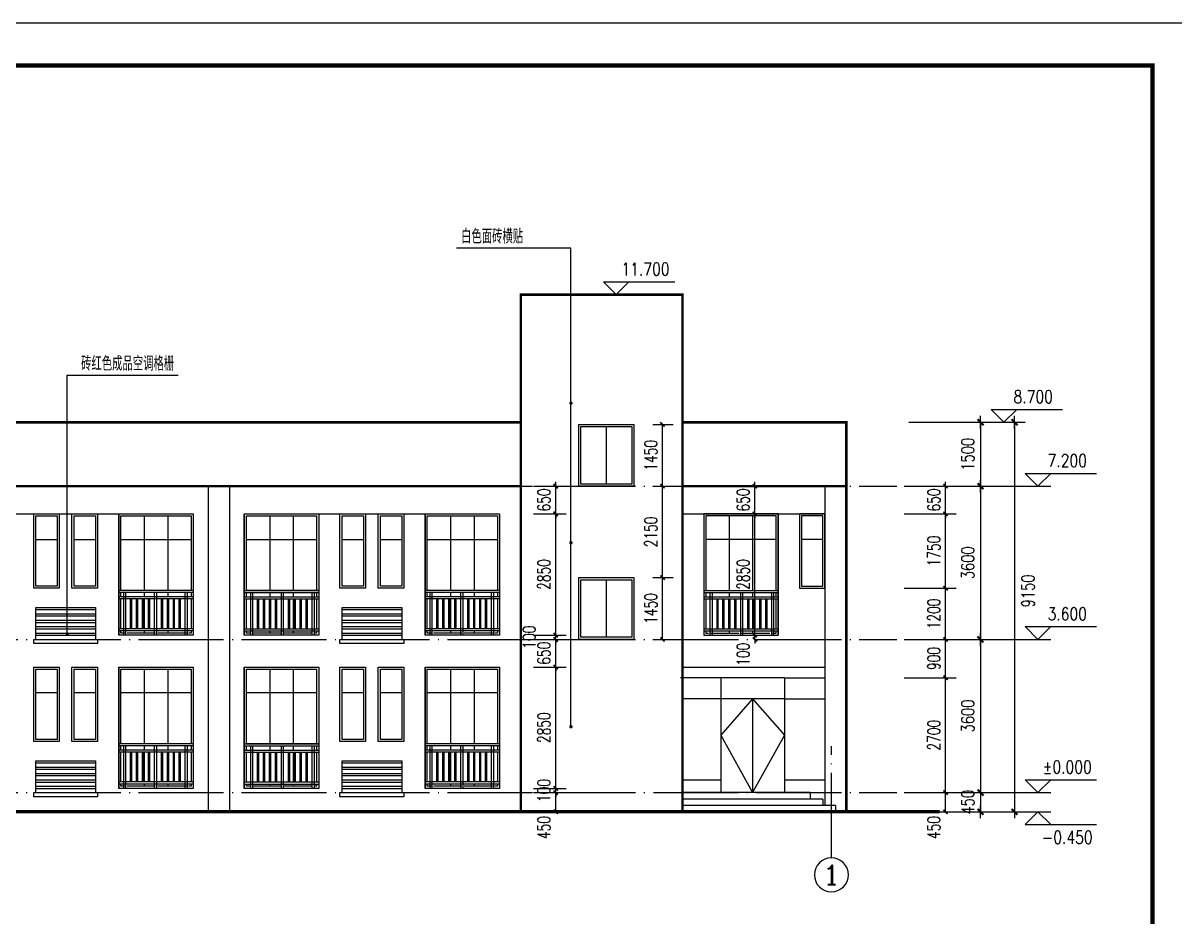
# Model space of a CAD drawing. Extents: x -105837 to 547563, y 466041 to 508041.
# Drawn here: x 223012 to 250088, y 487041 to 508041 of the extents above; entities that cross this region are included whole.
import ezdxf
from ezdxf.enums import TextEntityAlignment as Align

# ---------------------------------------------------------------- set-up
doc = ezdxf.new("R2010")
doc.units = 0
doc.header["$LTSCALE"] = 1000
doc.header["$MEASUREMENT"] = 0
doc.linetypes.add('DOTE', pattern=[2.42, 2, -0.2, 0.02, -0.2])
doc.layers.get('0').update_dxf_attribs({"linetype": 'CONTINUOUS'})
doc.layers.get('DEFPOINTS').update_dxf_attribs({"linetype": 'CONTINUOUS'})
for name, color, linetype in [('AXIS', 3, 'CONTINUOUS'), ('AXIS_TEXT', 7, 'CONTINUOUS'), ('DIM_LEAD', 3, 'CONTINUOUS'), ('DOTE', 1, 'DOTE'), ('PUB_DIM', 3, 'CONTINUOUS'), ('PUB_TEXT', 7, 'CONTINUOUS'), ('PUB_TITLE', 4, 'CONTINUOUS'), ('SOLID_HATCH', 251, 'CONTINUOUS'), ('T', 21, 'CONTINUOUS')]:
    doc.layers.add(name, color=color, linetype=linetype)
doc.styles.add('_TCH_DIM', font='SIMPLEX', dxfattribs={"bigfont": 'GBCBIG'})
doc.styles.add('_TCH_DIM_T3', font='SIMPLEX', dxfattribs={"width": 0.705882, "bigfont": 'GBCBIG'})
doc.styles.add('COMPLEX', font='COMPLEX.shx')
doc.styles.add('DIM_FONT', font='SIMPLEX.shx', dxfattribs={"width": 0.75})
doc.dimstyles.new('_TCH_ARCH&&100', dxfattribs={"dimtxt": 297.5, "dimasz": 100, "dimexe": 250, "dimexo": 300, "dimgap": 126.25, "dimtad": 1, "dimdec": 0, "dimzin": 0, "dimdsep": 46, "dimtxsty": '_TCH_DIM_T3', "dimblk": 'ARCHTICK', "dimcen": 0.09, "dimclrt": 7, "dimazin": 2, "dimtfac": 1, "dimtdec": 0, "dimtix": 1, "dimtmove": 2, "dimatfit": 3, "dimfxl": 1, "dimtolj": 1, "dimtzin": 0, "dimarcsym": 0})
doc.dimstyles.new('DIMN', dxfattribs={"dimtxt": 300, "dimasz": 1, "dimexe": 250, "dimexo": 300, "dimgap": 150, "dimtad": 1, "dimdec": 0, "dimzin": 0, "dimdsep": 46, "dimtxsty": 'DIM_FONT', "dimblk": '_DIMX', "dimcen": 0.09, "dimclrt": 7, "dimadec": 0, "dimazin": 0, "dimtfac": 1, "dimtdec": 0, "dimtix": 1, "dimtmove": 2, "dimatfit": 3, "dimldrblk": '_DIMX', "dimfxl": 1, "dimtolj": 1, "dimtzin": 0, "dimarcsym": 0})

# ---------------------------------------------------------------- blocks, each defined once
blk = doc.blocks.new('13')
blk.add_lwpolyline([(282941, 114858), (284691, 114858), (284691, 112008), (282941, 112008)], close=True)
at = {"layer": 'T'}
for p, q in [((283541, 114808), (283541, 113058)), ((284091, 114808), (284091, 113058)), ((282991, 114258), (284641, 114258)), ((284691, 113058), (282991, 113058)), ((283541, 113008), (283541, 112908)), ((284091, 113008), (284091, 112908)), ((283541, 112858), (283541, 112158)), ((284091, 112858), (284091, 112158)), ((283541, 112108), (283541, 112058)), ((284091, 112108), (284091, 112058))]:
    blk.add_line(p, q, dxfattribs=at)
for points in [[(282991, 113058), (282991, 114808), (284641, 114808), (284641, 113058)], [(282991, 112908), (282991, 113008)], [(284641, 113008), (284641, 112908)], [(282991, 112158), (282991, 112858)], [(284641, 112858), (284641, 112158)], [(283086, 112058), (282991, 112058), (282991, 112108)], [(284641, 112108), (284641, 112058), (284581, 112058)], [(283806, 112058), (283136, 112058)], [(284531, 112058), (283856, 112058)]]:
    blk.add_lwpolyline(points, dxfattribs=at)
blk = doc.blocks.new('LG3')
at = {"color": 163, "linetype": 'Continuous'}
for p, q in [((1016666, 455107), (1018416, 455107)), ((1016666, 455057), (1018416, 455057)), ((1016666, 454957), (1018416, 454957)), ((1016666, 454907), (1018416, 454907)), ((1016811, 455057), (1016811, 454057)), ((1016861, 455057), (1016861, 454057)), ((1016971, 454907), (1016971, 454207)), ((1017001, 454907), (1017001, 454207)), ((1017111, 454907), (1017111, 454207)), ((1017141, 454907), (1017141, 454207)), ((1017251, 454907), (1017251, 454207)), ((1017281, 454907), (1017281, 454207)), ((1017391, 454907), (1017391, 454207)), ((1017421, 454907), (1017421, 454207)), ((1017531, 455057), (1017531, 454057)), ((1017581, 455057), (1017581, 454057)), ((1017696, 454907), (1017696, 454207)), ((1017726, 454907), (1017726, 454207)), ((1017836, 454907), (1017836, 454207)), ((1017866, 454907), (1017866, 454207)), ((1017976, 454907), (1017976, 454207)), ((1018006, 454907), (1018006, 454207)), ((1018116, 454907), (1018116, 454207)), ((1018146, 454907), (1018146, 454207)), ((1018256, 455057), (1018256, 454057)), ((1018306, 455057), (1018306, 454057)), ((1016666, 454207), (1018416, 454207)), ((1016666, 454157), (1018416, 454157))]:
    blk.add_line(p, q, dxfattribs=at)
blk = doc.blocks.new('_DIMX')
blk.add_line((-150, 0), (150, 0))
at = {"const_width": 50}
blk.add_lwpolyline([(-70, -70), (70, 70)], dxfattribs=at)
blk = doc.blocks.new('*D507')
at = {"layer": 'DEFPOINTS', "color": 0, "transparency": 16777216}
for p in [(243536, 498661), (243536, 489511), (246318, 489511)]:
    blk.add_point(p, dxfattribs=at)
at = {"layer": 'PUB_DIM', "color": 0, "lineweight": -2, "transparency": 16777216}
for p, q in [((243836, 498661), (246568, 498661)), ((246318, 498660), (246318, 489512)), ((243836, 489511), (246568, 489511))]:
    blk.add_line(p, q, dxfattribs=at)
for p, rotation in [((246318, 498661), 90), ((246318, 489511), 270)]:
    blk.add_blockref('_DIMX', p, dxfattribs=dict(at, rotation=rotation))
at = {"layer": 'PUB_DIM', "color": 7, "transparency": 16777216, "insert": (246633, 494700), "char_height": 300, "attachment_point": 5, "rotation": 90, "style": 'DIM_FONT'}
blk.add_mtext('\\A1;9150', dxfattribs=at)
blk = doc.blocks.new('*D508')
at = {"layer": 'DEFPOINTS', "color": 0, "transparency": 16777216}
for p in [(243536, 489961), (243536, 489511), (245518, 489511)]:
    blk.add_point(p, dxfattribs=at)
at = {"layer": 'PUB_DIM', "color": 0, "lineweight": -2, "transparency": 16777216}
for p, q in [((243836, 489961), (245768, 489961)), ((245518, 489962), (245518, 489963)), ((245518, 489961), (245518, 489511)), ((243836, 489511), (245768, 489511)), ((245518, 489510), (245518, 489509))]:
    blk.add_line(p, q, dxfattribs=at)
for p, rotation in [((245518, 489961), 270), ((245518, 489511), 90)]:
    blk.add_blockref('_DIMX', p, dxfattribs=dict(at, rotation=rotation))
at = {"layer": 'PUB_DIM', "color": 7, "transparency": 16777216, "insert": (245218, 489736), "char_height": 300, "attachment_point": 5, "rotation": 90, "style": 'DIM_FONT'}
blk.add_mtext('\\A1;450', dxfattribs=at)
blk = doc.blocks.new('*D509')
at = {"layer": 'DEFPOINTS', "color": 0, "transparency": 16777216}
for p in [(243536, 493561), (243536, 489961), (245518, 489961)]:
    blk.add_point(p, dxfattribs=at)
at = {"layer": 'PUB_DIM', "color": 0, "lineweight": -2, "transparency": 16777216}
for p, q in [((243836, 493561), (245768, 493561)), ((245518, 493560), (245518, 489962)), ((243836, 489961), (245768, 489961))]:
    blk.add_line(p, q, dxfattribs=at)
for p, rotation in [((245518, 493561), 90), ((245518, 489961), 270)]:
    blk.add_blockref('_DIMX', p, dxfattribs=dict(at, rotation=rotation))
at = {"layer": 'PUB_DIM', "color": 7, "transparency": 16777216, "insert": (245218, 491761), "char_height": 300, "attachment_point": 5, "rotation": 90, "style": 'DIM_FONT'}
blk.add_mtext('\\A1;3600', dxfattribs=at)
blk = doc.blocks.new('_axiso')
blk.add_circle((0, 0), 0.5)
at = {"layer": 'AXIS_TEXT', "style": 'COMPLEX', "width": 1.041667}
blk.add_attdef('A', text='', height=0.56, dxfattribs=at).set_placement((-0.25, -0.28), (0.25, -0.28), align=Align.FIT)
blk = doc.blocks.new('*D526')
at = {"layer": 'DEFPOINTS', "color": 0, "transparency": 16777216}
for p in [(243536, 498661), (243536, 497161), (245518, 497161)]:
    blk.add_point(p, dxfattribs=at)
at = {"layer": 'PUB_DIM', "color": 0, "lineweight": -2, "transparency": 16777216}
for p, q in [((243836, 498661), (245768, 498661)), ((245518, 498660), (245518, 497162)), ((243836, 497161), (245768, 497161))]:
    blk.add_line(p, q, dxfattribs=at)
for p, rotation in [((245518, 498661), 90), ((245518, 497161), 270)]:
    blk.add_blockref('_DIMX', p, dxfattribs=dict(at, rotation=rotation))
at = {"layer": 'PUB_DIM', "color": 7, "transparency": 16777216, "insert": (245218, 497911), "char_height": 300, "attachment_point": 5, "rotation": 90, "style": 'DIM_FONT'}
blk.add_mtext('\\A1;1500', dxfattribs=at)
blk = doc.blocks.new('*D527')
at = {"layer": 'DEFPOINTS', "color": 0, "transparency": 16777216}
for p in [(243536, 497161), (243536, 493561), (245518, 493561)]:
    blk.add_point(p, dxfattribs=at)
at = {"layer": 'PUB_DIM', "color": 0, "lineweight": -2, "transparency": 16777216}
for p, q in [((243836, 497161), (245768, 497161)), ((245518, 497160), (245518, 493562)), ((243836, 493561), (245768, 493561))]:
    blk.add_line(p, q, dxfattribs=at)
for p, rotation in [((245518, 497161), 90), ((245518, 493561), 270)]:
    blk.add_blockref('_DIMX', p, dxfattribs=dict(at, rotation=rotation))
at = {"layer": 'PUB_DIM', "color": 7, "transparency": 16777216, "insert": (245218, 495361), "char_height": 300, "attachment_point": 5, "rotation": 90, "style": 'DIM_FONT'}
blk.add_mtext('\\A1;3600', dxfattribs=at)
blk = doc.blocks.new('_ArchTick')
at = {"color": 0, "linetype": 'ByBlock', "const_width": 0.4}
blk.add_lwpolyline([(-0.5, -0.5), (0.5, 0.5)], dxfattribs=at)
blk = doc.blocks.new('*D904')
at = {"layer": 'DEFPOINTS', "color": 0, "transparency": 16777216}
for p in [(234712, 489961), (235532, 489961), (234712, 489511)]:
    blk.add_point(p, dxfattribs=at)
at = {"layer": 'PUB_DIM', "color": 0, "lineweight": -2, "transparency": 16777216}
for p, q in [((235012, 489961), (235782, 489961)), ((235532, 489511), (235532, 489961)), ((235012, 489511), (235782, 489511))]:
    blk.add_line(p, q, dxfattribs=at)
at = {"layer": 'PUB_DIM', "color": 0, "lineweight": -2, "transparency": 16777216, "xscale": 100, "yscale": 100, "zscale": 100}
for p, rotation in [((235532, 489961), 90), ((235532, 489511), 270)]:
    blk.add_blockref('_ArchTick', p, dxfattribs=dict(at, rotation=rotation))
at = {"layer": 'PUB_DIM', "color": 7, "transparency": 16777216, "insert": (235257, 489141), "char_height": 297.5, "attachment_point": 5, "rotation": 90, "style": '_TCH_DIM_T3'}
blk.add_mtext('\\A1;450', dxfattribs=at)
blk = doc.blocks.new('*D905')
at = {"layer": 'DEFPOINTS', "color": 0, "transparency": 16777216}
for p in [(234712, 490061), (234712, 489961), (235532, 490061)]:
    blk.add_point(p, dxfattribs=at)
at = {"layer": 'PUB_DIM', "color": 0, "lineweight": -2, "transparency": 16777216}
for p, q in [((235532, 490061), (235532, 490161)), ((235012, 490061), (235782, 490061)), ((235012, 489961), (235782, 489961)), ((235532, 489961), (235532, 490061)), ((235532, 489961), (235532, 489861))]:
    blk.add_line(p, q, dxfattribs=at)
at = {"layer": 'PUB_DIM', "color": 0, "lineweight": -2, "transparency": 16777216, "xscale": 100, "yscale": 100, "zscale": 100}
for p, rotation in [((235532, 490061), 270), ((235532, 489961), 90)]:
    blk.add_blockref('_ArchTick', p, dxfattribs=dict(at, rotation=rotation))
at = {"layer": 'PUB_DIM', "color": 7, "transparency": 16777216, "insert": (235257, 490011), "char_height": 297.5, "attachment_point": 5, "rotation": 90, "style": '_TCH_DIM_T3'}
blk.add_mtext('\\A1;100', dxfattribs=at)
blk = doc.blocks.new('*D906')
at = {"layer": 'DEFPOINTS', "color": 0, "transparency": 16777216}
for p in [(234712, 492911), (235532, 492911), (234712, 490061)]:
    blk.add_point(p, dxfattribs=at)
at = {"layer": 'PUB_DIM', "color": 0, "lineweight": -2, "transparency": 16777216}
for p, q in [((235012, 492911), (235782, 492911)), ((235532, 490061), (235532, 492911)), ((235012, 490061), (235782, 490061))]:
    blk.add_line(p, q, dxfattribs=at)
at = {"layer": 'PUB_DIM', "color": 0, "lineweight": -2, "transparency": 16777216, "xscale": 100, "yscale": 100, "zscale": 100}
for p, rotation in [((235532, 492911), 90), ((235532, 490061), 270)]:
    blk.add_blockref('_ArchTick', p, dxfattribs=dict(at, rotation=rotation))
at = {"layer": 'PUB_DIM', "color": 7, "transparency": 16777216, "insert": (235257, 491486), "char_height": 297.5, "attachment_point": 5, "rotation": 90, "style": '_TCH_DIM_T3'}
blk.add_mtext('\\A1;2850', dxfattribs=at)
blk = doc.blocks.new('*D907')
at = {"layer": 'DEFPOINTS', "color": 0, "transparency": 16777216}
for p in [(234712, 493561), (235532, 493561), (234712, 492911)]:
    blk.add_point(p, dxfattribs=at)
at = {"layer": 'PUB_DIM', "color": 0, "lineweight": -2, "transparency": 16777216}
for p, q in [((235532, 493561), (235532, 493661)), ((235012, 493561), (235782, 493561)), ((235532, 492911), (235532, 493561)), ((235012, 492911), (235782, 492911)), ((235532, 492911), (235532, 492811))]:
    blk.add_line(p, q, dxfattribs=at)
at = {"layer": 'PUB_DIM', "color": 0, "lineweight": -2, "transparency": 16777216, "xscale": 100, "yscale": 100, "zscale": 100}
for p, rotation in [((235532, 493561), 270), ((235532, 492911), 90)]:
    blk.add_blockref('_ArchTick', p, dxfattribs=dict(at, rotation=rotation))
at = {"layer": 'PUB_DIM', "color": 7, "transparency": 16777216, "insert": (235257, 493236), "char_height": 297.5, "attachment_point": 5, "rotation": 90, "style": '_TCH_DIM_T3'}
blk.add_mtext('\\A1;650', dxfattribs=at)
blk = doc.blocks.new('*D908')
at = {"layer": 'DEFPOINTS', "color": 0, "transparency": 16777216}
for p in [(234712, 493661), (235532, 493661), (234712, 493561)]:
    blk.add_point(p, dxfattribs=at)
at = {"layer": 'PUB_DIM', "color": 0, "lineweight": -2, "transparency": 16777216}
for p, q in [((235012, 493661), (235782, 493661)), ((235532, 493661), (235532, 493761)), ((235532, 493561), (235532, 493661)), ((235012, 493561), (235782, 493561)), ((235532, 493561), (235532, 493461))]:
    blk.add_line(p, q, dxfattribs=at)
at = {"layer": 'PUB_DIM', "color": 0, "lineweight": -2, "transparency": 16777216, "xscale": 100, "yscale": 100, "zscale": 100}
for p, rotation in [((235532, 493661), 270), ((235532, 493561), 90)]:
    blk.add_blockref('_ArchTick', p, dxfattribs=dict(at, rotation=rotation))
at = {"layer": 'PUB_DIM', "color": 7, "transparency": 16777216, "insert": (234907, 493611), "char_height": 297.5, "attachment_point": 5, "rotation": 90, "style": '_TCH_DIM_T3'}
blk.add_mtext('\\A1;100', dxfattribs=at)
blk = doc.blocks.new('*D909')
at = {"layer": 'DEFPOINTS', "color": 0, "transparency": 16777216}
for p in [(234712, 496511), (235532, 496511), (234712, 493661)]:
    blk.add_point(p, dxfattribs=at)
at = {"layer": 'PUB_DIM', "color": 0, "lineweight": -2, "transparency": 16777216}
for p, q in [((235012, 496511), (235782, 496511)), ((235532, 493661), (235532, 496511)), ((235012, 493661), (235782, 493661))]:
    blk.add_line(p, q, dxfattribs=at)
at = {"layer": 'PUB_DIM', "color": 0, "lineweight": -2, "transparency": 16777216, "xscale": 100, "yscale": 100, "zscale": 100}
for p, rotation in [((235532, 496511), 90), ((235532, 493661), 270)]:
    blk.add_blockref('_ArchTick', p, dxfattribs=dict(at, rotation=rotation))
at = {"layer": 'PUB_DIM', "color": 7, "transparency": 16777216, "insert": (235257, 495086), "char_height": 297.5, "attachment_point": 5, "rotation": 90, "style": '_TCH_DIM_T3'}
blk.add_mtext('\\A1;2850', dxfattribs=at)
blk = doc.blocks.new('*D910')
at = {"layer": 'DEFPOINTS', "color": 0, "transparency": 16777216}
for p in [(234712, 497161), (235532, 497161), (234712, 496511)]:
    blk.add_point(p, dxfattribs=at)
at = {"layer": 'PUB_DIM', "color": 0, "lineweight": -2, "transparency": 16777216}
for p, q in [((235012, 497161), (235782, 497161)), ((235532, 497161), (235532, 497261)), ((235532, 496511), (235532, 497161)), ((235012, 496511), (235782, 496511)), ((235532, 496511), (235532, 496411))]:
    blk.add_line(p, q, dxfattribs=at)
at = {"layer": 'PUB_DIM', "color": 0, "lineweight": -2, "transparency": 16777216, "xscale": 100, "yscale": 100, "zscale": 100}
for p, rotation in [((235532, 497161), 270), ((235532, 496511), 90)]:
    blk.add_blockref('_ArchTick', p, dxfattribs=dict(at, rotation=rotation))
at = {"layer": 'PUB_DIM', "color": 7, "transparency": 16777216, "insert": (235257, 496836), "char_height": 297.5, "attachment_point": 5, "rotation": 90, "style": '_TCH_DIM_T3'}
blk.add_mtext('\\A1;650', dxfattribs=at)
blk = doc.blocks.new('*D911')
at = {"layer": 'DEFPOINTS', "color": 0, "transparency": 16777216}
for p in [(240080, 493661), (240214, 493661), (240080, 493561)]:
    blk.add_point(p, dxfattribs=at)
at = {"layer": 'PUB_DIM', "color": 0, "lineweight": -2, "transparency": 16777216}
for p, q in [((240214, 493661), (240214, 493761)), ((240214, 493561), (240214, 493661)), ((240380, 493661), (240464, 493661)), ((240214, 493561), (240214, 493461)), ((240380, 493561), (240464, 493561))]:
    blk.add_line(p, q, dxfattribs=at)
at = {"layer": 'PUB_DIM', "color": 0, "lineweight": -2, "transparency": 16777216, "xscale": 100, "yscale": 100, "zscale": 100}
for p, rotation in [((240214, 493661), 270), ((240214, 493561), 90)]:
    blk.add_blockref('_ArchTick', p, dxfattribs=dict(at, rotation=rotation))
at = {"layer": 'PUB_DIM', "color": 7, "transparency": 16777216, "insert": (239939, 493211), "char_height": 297.5, "attachment_point": 5, "rotation": 90, "style": '_TCH_DIM_T3'}
blk.add_mtext('\\A1;100', dxfattribs=at)
blk = doc.blocks.new('*D912')
at = {"layer": 'DEFPOINTS', "color": 0, "transparency": 16777216}
for p in [(240080, 496511), (240214, 496511), (240080, 493661)]:
    blk.add_point(p, dxfattribs=at)
at = {"layer": 'PUB_DIM', "color": 0, "lineweight": -2, "transparency": 16777216}
for p, q in [((240214, 493661), (240214, 496511)), ((240380, 496511), (240464, 496511)), ((240380, 493661), (240464, 493661))]:
    blk.add_line(p, q, dxfattribs=at)
at = {"layer": 'PUB_DIM', "color": 0, "lineweight": -2, "transparency": 16777216, "xscale": 100, "yscale": 100, "zscale": 100}
for p, rotation in [((240214, 496511), 90), ((240214, 493661), 270)]:
    blk.add_blockref('_ArchTick', p, dxfattribs=dict(at, rotation=rotation))
at = {"layer": 'PUB_DIM', "color": 7, "transparency": 16777216, "insert": (239939, 495086), "char_height": 297.5, "attachment_point": 5, "rotation": 90, "style": '_TCH_DIM_T3'}
blk.add_mtext('\\A1;2850', dxfattribs=at)
blk = doc.blocks.new('*D913')
at = {"layer": 'DEFPOINTS', "color": 0, "transparency": 16777216}
for p in [(240080, 497161), (240214, 497161), (240080, 496511)]:
    blk.add_point(p, dxfattribs=at)
at = {"layer": 'PUB_DIM', "color": 0, "lineweight": -2, "transparency": 16777216}
for p, q in [((240214, 497161), (240214, 497261)), ((240214, 496511), (240214, 497161)), ((240380, 497161), (240464, 497161)), ((240214, 496511), (240214, 496411)), ((240380, 496511), (240464, 496511))]:
    blk.add_line(p, q, dxfattribs=at)
at = {"layer": 'PUB_DIM', "color": 0, "lineweight": -2, "transparency": 16777216, "xscale": 100, "yscale": 100, "zscale": 100}
for p, rotation in [((240214, 497161), 270), ((240214, 496511), 90)]:
    blk.add_blockref('_ArchTick', p, dxfattribs=dict(at, rotation=rotation))
at = {"layer": 'PUB_DIM', "color": 7, "transparency": 16777216, "insert": (239939, 496836), "char_height": 297.5, "attachment_point": 5, "rotation": 90, "style": '_TCH_DIM_T3'}
blk.add_mtext('\\A1;650', dxfattribs=at)
blk = doc.blocks.new('*D914')
at = {"layer": 'DEFPOINTS', "color": 0, "transparency": 16777216}
for p in [(243423, 489961), (244696, 489961), (243423, 489511)]:
    blk.add_point(p, dxfattribs=at)
at = {"layer": 'PUB_DIM', "color": 0, "lineweight": -2, "transparency": 16777216}
for p, q in [((243723, 489961), (244946, 489961)), ((244696, 489511), (244696, 489961)), ((243723, 489511), (244946, 489511))]:
    blk.add_line(p, q, dxfattribs=at)
at = {"layer": 'PUB_DIM', "color": 0, "lineweight": -2, "transparency": 16777216, "xscale": 100, "yscale": 100, "zscale": 100}
for p, rotation in [((244696, 489961), 90), ((244696, 489511), 270)]:
    blk.add_blockref('_ArchTick', p, dxfattribs=dict(at, rotation=rotation))
at = {"layer": 'PUB_DIM', "color": 7, "transparency": 16777216, "insert": (244421, 489141), "char_height": 297.5, "attachment_point": 5, "rotation": 90, "style": '_TCH_DIM_T3'}
blk.add_mtext('\\A1;450', dxfattribs=at)
blk = doc.blocks.new('*D915')
at = {"layer": 'DEFPOINTS', "color": 0, "transparency": 16777216}
for p in [(243423, 492661), (244696, 492661), (243423, 489961)]:
    blk.add_point(p, dxfattribs=at)
at = {"layer": 'PUB_DIM', "color": 0, "lineweight": -2, "transparency": 16777216}
for p, q in [((243723, 492661), (244946, 492661)), ((244696, 489961), (244696, 492661)), ((243723, 489961), (244946, 489961))]:
    blk.add_line(p, q, dxfattribs=at)
at = {"layer": 'PUB_DIM', "color": 0, "lineweight": -2, "transparency": 16777216, "xscale": 100, "yscale": 100, "zscale": 100}
for p, rotation in [((244696, 492661), 90), ((244696, 489961), 270)]:
    blk.add_blockref('_ArchTick', p, dxfattribs=dict(at, rotation=rotation))
at = {"layer": 'PUB_DIM', "color": 7, "transparency": 16777216, "insert": (244421, 491311), "char_height": 297.5, "attachment_point": 5, "rotation": 90, "style": '_TCH_DIM_T3'}
blk.add_mtext('\\A1;2700', dxfattribs=at)
blk = doc.blocks.new('*D916')
at = {"layer": 'DEFPOINTS', "color": 0, "transparency": 16777216}
for p in [(243423, 493561), (244696, 493561), (243423, 492661)]:
    blk.add_point(p, dxfattribs=at)
at = {"layer": 'PUB_DIM', "color": 0, "lineweight": -2, "transparency": 16777216}
for p, q in [((243723, 493561), (244946, 493561)), ((244696, 492661), (244696, 493561)), ((243723, 492661), (244946, 492661))]:
    blk.add_line(p, q, dxfattribs=at)
at = {"layer": 'PUB_DIM', "color": 0, "lineweight": -2, "transparency": 16777216, "xscale": 100, "yscale": 100, "zscale": 100}
for p, rotation in [((244696, 493561), 90), ((244696, 492661), 270)]:
    blk.add_blockref('_ArchTick', p, dxfattribs=dict(at, rotation=rotation))
at = {"layer": 'PUB_DIM', "color": 7, "transparency": 16777216, "insert": (244421, 493111), "char_height": 297.5, "attachment_point": 5, "rotation": 90, "style": '_TCH_DIM_T3'}
blk.add_mtext('\\A1;900', dxfattribs=at)
blk = doc.blocks.new('*D917')
at = {"layer": 'DEFPOINTS', "color": 0, "transparency": 16777216}
for p in [(243423, 494761), (244696, 494761), (243423, 493561)]:
    blk.add_point(p, dxfattribs=at)
at = {"layer": 'PUB_DIM', "color": 0, "lineweight": -2, "transparency": 16777216}
for p, q in [((243723, 494761), (244946, 494761)), ((244696, 493561), (244696, 494761)), ((243723, 493561), (244946, 493561))]:
    blk.add_line(p, q, dxfattribs=at)
at = {"layer": 'PUB_DIM', "color": 0, "lineweight": -2, "transparency": 16777216, "xscale": 100, "yscale": 100, "zscale": 100}
for p, rotation in [((244696, 494761), 90), ((244696, 493561), 270)]:
    blk.add_blockref('_ArchTick', p, dxfattribs=dict(at, rotation=rotation))
at = {"layer": 'PUB_DIM', "color": 7, "transparency": 16777216, "insert": (244421, 494161), "char_height": 297.5, "attachment_point": 5, "rotation": 90, "style": '_TCH_DIM_T3'}
blk.add_mtext('\\A1;1200', dxfattribs=at)
blk = doc.blocks.new('*D918')
at = {"layer": 'DEFPOINTS', "color": 0, "transparency": 16777216}
for p in [(243423, 496511), (244696, 496511), (243423, 494761)]:
    blk.add_point(p, dxfattribs=at)
at = {"layer": 'PUB_DIM', "color": 0, "lineweight": -2, "transparency": 16777216}
for p, q in [((243723, 496511), (244946, 496511)), ((244696, 494761), (244696, 496511)), ((243723, 494761), (244946, 494761))]:
    blk.add_line(p, q, dxfattribs=at)
at = {"layer": 'PUB_DIM', "color": 0, "lineweight": -2, "transparency": 16777216, "xscale": 100, "yscale": 100, "zscale": 100}
for p, rotation in [((244696, 496511), 90), ((244696, 494761), 270)]:
    blk.add_blockref('_ArchTick', p, dxfattribs=dict(at, rotation=rotation))
at = {"layer": 'PUB_DIM', "color": 7, "transparency": 16777216, "insert": (244421, 495636), "char_height": 297.5, "attachment_point": 5, "rotation": 90, "style": '_TCH_DIM_T3'}
blk.add_mtext('\\A1;1750', dxfattribs=at)
blk = doc.blocks.new('*D919')
at = {"layer": 'DEFPOINTS', "color": 0, "transparency": 16777216}
for p in [(243423, 497161), (244696, 497161), (243423, 496511)]:
    blk.add_point(p, dxfattribs=at)
at = {"layer": 'PUB_DIM', "color": 0, "lineweight": -2, "transparency": 16777216}
for p, q in [((243723, 497161), (244946, 497161)), ((244696, 497161), (244696, 497261)), ((244696, 496511), (244696, 497161)), ((243723, 496511), (244946, 496511)), ((244696, 496511), (244696, 496411))]:
    blk.add_line(p, q, dxfattribs=at)
at = {"layer": 'PUB_DIM', "color": 0, "lineweight": -2, "transparency": 16777216, "xscale": 100, "yscale": 100, "zscale": 100}
for p, rotation in [((244696, 497161), 270), ((244696, 496511), 90)]:
    blk.add_blockref('_ArchTick', p, dxfattribs=dict(at, rotation=rotation))
at = {"layer": 'PUB_DIM', "color": 7, "transparency": 16777216, "insert": (244421, 496836), "char_height": 297.5, "attachment_point": 5, "rotation": 90, "style": '_TCH_DIM_T3'}
blk.add_mtext('\\A1;650', dxfattribs=at)
blk = doc.blocks.new('*D943')
at = {"layer": 'DEFPOINTS', "color": 0, "transparency": 16777216}
for p in [(237517, 498612), (238043, 498612), (237517, 497161)]:
    blk.add_point(p, dxfattribs=at)
at = {"layer": 'PUB_DIM', "color": 0, "lineweight": -2, "transparency": 16777216}
for p, q in [((237817, 498612), (238293, 498612)), ((238043, 497161), (238043, 498612)), ((237817, 497161), (238293, 497161))]:
    blk.add_line(p, q, dxfattribs=at)
at = {"layer": 'PUB_DIM', "color": 0, "lineweight": -2, "transparency": 16777216, "xscale": 100, "yscale": 100, "zscale": 100}
for p, rotation in [((238043, 498612), 90), ((238043, 497161), 270)]:
    blk.add_blockref('_ArchTick', p, dxfattribs=dict(at, rotation=rotation))
at = {"layer": 'PUB_DIM', "color": 7, "transparency": 16777216, "insert": (237768, 497887), "char_height": 297.5, "attachment_point": 5, "rotation": 90, "style": '_TCH_DIM_T3'}
blk.add_mtext('\\A1;1450', dxfattribs=at)
blk = doc.blocks.new('*D944')
at = {"layer": 'DEFPOINTS', "color": 0, "transparency": 16777216}
for p in [(237517, 497161), (238043, 497161), (237517, 495012)]:
    blk.add_point(p, dxfattribs=at)
at = {"layer": 'PUB_DIM', "color": 0, "lineweight": -2, "transparency": 16777216}
for p, q in [((237817, 497161), (238293, 497161)), ((238043, 495012), (238043, 497161)), ((237817, 495012), (238293, 495012))]:
    blk.add_line(p, q, dxfattribs=at)
at = {"layer": 'PUB_DIM', "color": 0, "lineweight": -2, "transparency": 16777216, "xscale": 100, "yscale": 100, "zscale": 100}
for p, rotation in [((238043, 497161), 90), ((238043, 495012), 270)]:
    blk.add_blockref('_ArchTick', p, dxfattribs=dict(at, rotation=rotation))
at = {"layer": 'PUB_DIM', "color": 7, "transparency": 16777216, "insert": (237768, 496087), "char_height": 297.5, "attachment_point": 5, "rotation": 90, "style": '_TCH_DIM_T3'}
blk.add_mtext('\\A1;2150', dxfattribs=at)
blk = doc.blocks.new('*D945')
at = {"layer": 'DEFPOINTS', "color": 0, "transparency": 16777216}
for p in [(237517, 495012), (238043, 495012), (237517, 493561)]:
    blk.add_point(p, dxfattribs=at)
at = {"layer": 'PUB_DIM', "color": 0, "lineweight": -2, "transparency": 16777216}
for p, q in [((237817, 495012), (238293, 495012)), ((238043, 493561), (238043, 495012)), ((237817, 493561), (238293, 493561))]:
    blk.add_line(p, q, dxfattribs=at)
at = {"layer": 'PUB_DIM', "color": 0, "lineweight": -2, "transparency": 16777216, "xscale": 100, "yscale": 100, "zscale": 100}
for p, rotation in [((238043, 495012), 90), ((238043, 493561), 270)]:
    blk.add_blockref('_ArchTick', p, dxfattribs=dict(at, rotation=rotation))
at = {"layer": 'PUB_DIM', "color": 7, "transparency": 16777216, "insert": (237768, 494287), "char_height": 297.5, "attachment_point": 5, "rotation": 90, "style": '_TCH_DIM_T3'}
blk.add_mtext('\\A1;1450', dxfattribs=at)

msp = doc.modelspace()

# ---------------------------------------------------------------- linework, layer by layer
for p, q in [((234711.82161, 501661.03267, -923.14787), (234711.82161, 489511.03267)), ((238511.82161, 501661.03267), (234711.82161, 501661.03267)), ((238511.82161, 501661.03267, -923.14787), (238511.82161, 489511.03267)), ((242361.82161, 498661.03267, -397.75602), (238511.82161, 498661.03267, -459.34449)), ((242361.82161, 498661.03267, -1272.79221), (242361.82161, 489511.03267, -1272.79221)), ((202511.82161, 497161.46869, -2777200.45236), (234711.82161, 497161.46869, -2777200.45236)), ((227361.82161, 497161.46869, -808.80218), (227361.82161, 489511.03267)), ((227361.82161, 497161.46869, -808.80218), (227361.82161, 489511.03267)), ((227861.82161, 497161.46869, -808.80218), (227861.82161, 489511.03267)), ((241861.82161, 497161.46869, -2777200.45236), (241861.82161, 489661.03267, -1272.79221)), ((221011.82161, 496511.03267, -740.03825), (227011.82161, 496511.03267, -740.03825)), ((225261.82161, 496511.03267, -740.03825), (225261.82161, 493661.03267, -740.03825)), ((227011.82161, 496511.03267, -740.03825), (227011.82161, 493661.03267, -740.03825)), ((228211.82161, 496511.03267, -740.03825), (234211.82161, 496511.03267, -740.03825)), ((228211.82161, 496511.03267, -740.03825), (228211.82161, 493661.03267, -740.03825)), ((229961.82161, 496511.03267, -740.03825), (229961.82161, 493661.03267, -740.03825)), ((232461.82161, 496511.03267, -740.03825), (232461.82161, 493661.03267, -740.03825)), ((234211.82161, 496511.03267, -740.03825), (234211.82161, 493661.03267, -740.03825)), ((238511.82161, 496511.03267), (241861.82161, 496511.03267)), ((239011.82161, 496511.03267), (239011.82161, 493661.03267)), ((240761.82161, 496511.03267), (240761.82161, 493661.03267)), ((223311.82161, 495911.03267, -740.03825), (223811.82161, 495911.03267, -740.03825)), ((224211.82161, 495911.03267, -740.03825), (224711.82161, 495911.03267, -740.03825)), ((230511.82161, 495911.03267, -740.03825), (231011.82161, 495911.03267, -740.03825)), ((231411.82161, 495911.03267, -740.03825), (231911.82161, 495911.03267, -740.03825)), ((241811.82161, 495911.03267), (241311.82161, 495911.03267)), ((227011.82161, 493661.03267, -740.03825), (225261.82161, 493661.03267, -740.03825)), ((229961.82161, 493661.03267, -740.03825), (228211.82161, 493661.03267, -740.03825)), ((234211.82161, 493661.03267, -740.03825), (232461.82161, 493661.03267, -740.03825)), ((239011.82161, 493661.03267), (240761.82161, 493661.03267)), ((223261.82161, 493561.03267, -740.03825), (224761.82161, 493561.03267, -740.03825)), ((223261.82161, 493461.03267, -740.03825), (223261.82161, 493561.03267, -740.03825)), ((224761.82161, 493461.03267, -740.03825), (223261.82161, 493461.03267, -740.03825)), ((224761.82161, 493561.03267, -740.03825), (224761.82161, 493461.03267, -740.03825)), ((230461.82161, 493561.03267, -740.03825), (231961.82161, 493561.03267, -740.03825)), ((230461.82161, 493461.03267, -740.03825), (230461.82161, 493561.03267, -740.03825)), ((231961.82161, 493461.03267, -740.03825), (230461.82161, 493461.03267, -740.03825)), ((231961.82161, 493561.03267, -740.03825), (231961.82161, 493461.03267, -740.03825)), ((225261.82161, 492911.03267, -740.03825), (225261.82161, 490061.03267, -740.03825)), ((227011.82161, 492911.03267, -740.03825), (227011.82161, 490061.03267, -740.03825)), ((228211.82161, 492911.03267, -740.03825), (228211.82161, 490061.03267, -740.03825)), ((229961.82161, 492911.03267, -740.03825), (229961.82161, 490061.03267, -740.03825)), ((232461.82161, 492911.03267, -740.03825), (232461.82161, 490061.03267, -740.03825)), ((234211.82161, 492911.03267, -740.03825), (234211.82161, 490061.03267, -740.03825)), ((238511.82161, 492911.03267, -1039.49472), (241861.82161, 492911.03267, -1272.79221)), ((239411.82161, 492661.03267), (238461.82161, 492661.03267, -1343.50288)), ((240911.82161, 492661.03267), (239411.82161, 492661.03267)), ((239411.82161, 492661.03267, -1272.79221), (239411.82161, 489961.03267, -1272.79221)), ((240911.82161, 492661.03267, -1272.79221), (240911.82161, 489961.03267, -1272.79221)), ((240911.82161, 492661.03267), (241861.82161, 492661.03267, -1343.50288)), ((223311.82161, 492311.03267, -740.03825), (223811.82161, 492311.03267, -740.03825)), ((224211.82161, 492311.03267, -740.03825), (224711.82161, 492311.03267, -740.03825)), ((230511.82161, 492311.03267, -740.03825), (231011.82161, 492311.03267, -740.03825)), ((231411.82161, 492311.03267, -740.03825), (231911.82161, 492311.03267, -740.03825)), ((239411.82161, 492161.03267), (238511.82161, 492161.03267, -1272.79221)), ((240911.82161, 492161.03267), (239411.82161, 492161.03267)), ((240161.82161, 492161.03267), (239411.82161, 491311.03267, -1272.79221)), ((240161.82161, 492161.03267, -1272.79221), (240161.82161, 489961.03267, -1272.79221)), ((240161.82161, 492161.03267), (240911.82161, 491311.03267, -1272.79221)), ((240911.82161, 492161.03267), (241861.82161, 492161.03267)), ((239411.82161, 491311.03267, -1272.79221), (240161.82161, 489961.46869, -2127494.88767)), ((240911.82161, 491311.03267, -1272.79221), (240161.82161, 489961.46869, -2127494.88767)), ((238511.82161, 490261.03267), (239411.82161, 490261.03267)), ((240911.82161, 490261.03267), (241861.82161, 490261.03267)), ((223261.82161, 489961.03267, -740.03825), (224761.82161, 489961.03267, -740.03825)), ((223261.82161, 489861.03267, -740.03825), (223261.82161, 489961.03267, -740.03825)), ((224761.82161, 489861.03267, -740.03825), (223261.82161, 489861.03267, -740.03825)), ((224761.82161, 489961.03267, -740.03825), (224761.82161, 489861.03267, -740.03825)), ((227011.82161, 490061.03267, -740.03825), (225261.82161, 490061.03267, -740.03825)), ((229961.82161, 490061.03267, -740.03825), (228211.82161, 490061.03267, -740.03825)), ((230461.82161, 489961.03267, -740.03825), (231961.82161, 489961.03267, -740.03825)), ((230461.82161, 489861.03267, -740.03825), (230461.82161, 489961.03267, -740.03825)), ((231961.82161, 489861.03267, -740.03825), (230461.82161, 489861.03267, -740.03825)), ((231961.82161, 489961.03267, -740.03825), (231961.82161, 489861.03267, -740.03825)), ((234211.82161, 490061.03267, -740.03825), (232461.82161, 490061.03267, -740.03825)), ((241511.82161, 489961.03267), (238511.82161, 489961.03267)), ((241811.82161, 489811.03267), (238511.82161, 489811.03267)), ((241511.82161, 489961.03267, -1272.79221), (241511.82161, 489811.03267, -1272.79221)), ((241811.82161, 489811.03267, -1272.79221), (241811.82161, 489661.03267, -1272.79221)), ((242111.82161, 489661.03267), (238511.82161, 489661.03267)), ((242111.82161, 489661.03267, -1272.79221), (242111.82161, 489511.03267, -1272.79221))]:
    msp.add_line(p, q)
at = {"color": 163, "linetype": 'Continuous'}
for p, q in [((236722.11345, 498561.81378, -2777200.45236), (236722.11345, 497211.46869, -2777200.45236)), ((236722.11345, 494961.81378, -2777200.45236), (236722.11345, 493611.46869, -2777200.45236)), ((223311.82161, 494311.03267, -740.03825), (224711.82161, 494311.03267, -740.03825)), ((223311.82161, 493561.03267, -740.03825), (223311.82161, 494311.03267, -740.03825)), ((223311.82161, 494261.03267, -740.03825), (224711.82161, 494261.03267, -740.03825)), ((223311.82161, 494161.03267, -740.03825), (224711.82161, 494161.03267, -740.03825)), ((224711.82161, 494311.03267, -740.03825), (224711.82161, 493561.03267, -740.03825)), ((230511.82161, 494311.03267, -740.03825), (231911.82161, 494311.03267, -740.03825)), ((230511.82161, 493561.03267, -740.03825), (230511.82161, 494311.03267, -740.03825)), ((230511.82161, 494261.03267, -740.03825), (231911.82161, 494261.03267, -740.03825)), ((230511.82161, 494161.03267, -740.03825), (231911.82161, 494161.03267, -740.03825)), ((231911.82161, 494311.03267, -740.03825), (231911.82161, 493561.03267, -740.03825)), ((223311.82161, 494111.03267, -740.03825), (224711.82161, 494111.03267, -740.03825)), ((223311.82161, 494011.03267, -740.03825), (224711.82161, 494011.03267, -740.03825)), ((223311.82161, 493961.03267, -740.03825), (224711.82161, 493961.03267, -740.03825)), ((230511.82161, 494111.03267, -740.03825), (231911.82161, 494111.03267, -740.03825)), ((230511.82161, 494011.03267, -740.03825), (231911.82161, 494011.03267, -740.03825)), ((230511.82161, 493961.03267, -740.03825), (231911.82161, 493961.03267, -740.03825)), ((223311.82161, 493861.03267, -740.03825), (224711.82161, 493861.03267, -740.03825)), ((223311.82161, 493811.03267, -740.03825), (224711.82161, 493811.03267, -740.03825)), ((223311.82161, 493711.03267, -740.03825), (224711.82161, 493711.03267, -740.03825)), ((223311.82161, 493661.03267, -740.03825), (224711.82161, 493661.03267, -740.03825)), ((230511.82161, 493861.03267, -740.03825), (231911.82161, 493861.03267, -740.03825)), ((230511.82161, 493811.03267, -740.03825), (231911.82161, 493811.03267, -740.03825)), ((230511.82161, 493711.03267, -740.03825), (231911.82161, 493711.03267, -740.03825)), ((230511.82161, 493661.03267, -740.03825), (231911.82161, 493661.03267, -740.03825)), ((223311.82161, 490711.03267, -740.03825), (224711.82161, 490711.03267, -740.03825)), ((223311.82161, 489961.03267, -740.03825), (223311.82161, 490711.03267, -740.03825)), ((223311.82161, 490661.03267, -740.03825), (224711.82161, 490661.03267, -740.03825)), ((224711.82161, 490711.03267, -740.03825), (224711.82161, 489961.03267, -740.03825)), ((230511.82161, 490711.03267, -740.03825), (231911.82161, 490711.03267, -740.03825)), ((230511.82161, 489961.03267, -740.03825), (230511.82161, 490711.03267, -740.03825)), ((230511.82161, 490661.03267, -740.03825), (231911.82161, 490661.03267, -740.03825)), ((231911.82161, 490711.03267, -740.03825), (231911.82161, 489961.03267, -740.03825)), ((223311.82161, 490561.03267, -740.03825), (224711.82161, 490561.03267, -740.03825)), ((223311.82161, 490511.03267, -740.03825), (224711.82161, 490511.03267, -740.03825)), ((223311.82161, 490411.03267, -740.03825), (224711.82161, 490411.03267, -740.03825)), ((223311.82161, 490361.03267, -740.03825), (224711.82161, 490361.03267, -740.03825)), ((230511.82161, 490561.03267, -740.03825), (231911.82161, 490561.03267, -740.03825)), ((230511.82161, 490511.03267, -740.03825), (231911.82161, 490511.03267, -740.03825)), ((230511.82161, 490411.03267, -740.03825), (231911.82161, 490411.03267, -740.03825)), ((230511.82161, 490361.03267, -740.03825), (231911.82161, 490361.03267, -740.03825)), ((223311.82161, 490261.03267, -740.03825), (224711.82161, 490261.03267, -740.03825)), ((223311.82161, 490211.03267, -740.03825), (224711.82161, 490211.03267, -740.03825)), ((223311.82161, 490111.03267, -740.03825), (224711.82161, 490111.03267, -740.03825)), ((230511.82161, 490261.03267, -740.03825), (231911.82161, 490261.03267, -740.03825)), ((230511.82161, 490211.03267, -740.03825), (231911.82161, 490211.03267, -740.03825)), ((230511.82161, 490111.03267, -740.03825), (231911.82161, 490111.03267, -740.03825)), ((223311.82161, 490061.03267, -740.03825), (224711.82161, 490061.03267, -740.03825)), ((230511.82161, 490061.03267, -740.03825), (231911.82161, 490061.03267, -740.03825))]:
    msp.add_line(p, q, dxfattribs=at)
for points, const_width in [([(234711.82161, 489511.03267), (234711.82161, 501661.03267), (238511.82161, 501661.03267), (238511.82161, 489511.03267)], 60), ([(202511.82161, 498661.03267), (234711.82161, 498661.03267)], 60), ([(202542.59808, 497161.46869), (234711.82161, 497161.46869)], 60), ([(193837.66301, 489511.03267), (244558.81212, 489511.03267)], 80)]:
    msp.add_lwpolyline(points, dxfattribs=dict(const_width=const_width))
at = {"linetype": 'Continuous', "elevation": -2777200.45236}
for points in [[(236076.00615, 498611.81378), (237368.22075, 498611.81378), (237368.22075, 497161.46869), (236076.00615, 497161.46869)], [(236076.00615, 495011.81378), (237368.22075, 495011.81378), (237368.22075, 493561.46869), (236076.00615, 493561.46869)]]:
    msp.add_lwpolyline(points, close=True, dxfattribs=at)
at = {"color": 163, "linetype": 'Continuous', "elevation": -2777200.45236}
for points in [[(236126.00615, 498561.81378), (237318.22075, 498561.81378), (237318.22075, 497211.46869), (236126.00615, 497211.46869)], [(236126.00615, 494961.81378), (237318.22075, 494961.81378), (237318.22075, 493611.46869), (236126.00615, 493611.46869)]]:
    msp.add_lwpolyline(points, close=True, dxfattribs=at)
at = {"const_width": 60}
for points, elevation in [([(238511.82161, 498661.03267), (242361.82161, 498661.03267), (242361.82161, 489511.03267)], -459.34449), ([(238511.82161, 497161.46869), (242361.82161, 497161.46869)], -2777200.45236)]:
    msp.add_lwpolyline(points, dxfattribs=dict(at, elevation=elevation))
at = {"elevation": -740.03825}
for points in [[(223261.82161, 496511.03267), (223861.82161, 496511.03267), (223861.82161, 494761.03267), (223261.82161, 494761.03267)], [(223311.82161, 496461.03267), (223811.82161, 496461.03267), (223811.82161, 494811.03267), (223311.82161, 494811.03267)], [(224161.82161, 496511.03267), (224761.82161, 496511.03267), (224761.82161, 494761.03267), (224161.82161, 494761.03267)], [(224211.82161, 496461.03267), (224711.82161, 496461.03267), (224711.82161, 494811.03267), (224211.82161, 494811.03267)], [(230461.82161, 496511.03267), (231061.82161, 496511.03267), (231061.82161, 494761.03267), (230461.82161, 494761.03267)], [(230511.82161, 496461.03267), (231011.82161, 496461.03267), (231011.82161, 494811.03267), (230511.82161, 494811.03267)], [(231361.82161, 496511.03267), (231961.82161, 496511.03267), (231961.82161, 494761.03267), (231361.82161, 494761.03267)], [(231411.82161, 496461.03267), (231911.82161, 496461.03267), (231911.82161, 494811.03267), (231411.82161, 494811.03267)], [(223261.82161, 492911.03267), (223861.82161, 492911.03267), (223861.82161, 491161.03267), (223261.82161, 491161.03267)], [(223311.82161, 492861.03267), (223811.82161, 492861.03267), (223811.82161, 491211.03267), (223311.82161, 491211.03267)], [(224161.82161, 492911.03267), (224761.82161, 492911.03267), (224761.82161, 491161.03267), (224161.82161, 491161.03267)], [(224211.82161, 492861.03267), (224711.82161, 492861.03267), (224711.82161, 491211.03267), (224211.82161, 491211.03267)], [(230461.82161, 492911.03267), (231061.82161, 492911.03267), (231061.82161, 491161.03267), (230461.82161, 491161.03267)], [(230511.82161, 492861.03267), (231011.82161, 492861.03267), (231011.82161, 491211.03267), (230511.82161, 491211.03267)], [(231361.82161, 492911.03267), (231961.82161, 492911.03267), (231961.82161, 491161.03267), (231361.82161, 491161.03267)], [(231411.82161, 492861.03267), (231911.82161, 492861.03267), (231911.82161, 491211.03267), (231411.82161, 491211.03267)]]:
    msp.add_lwpolyline(points, close=True, dxfattribs=at)
for points in [[(241861.82161, 496511.03267), (241261.82161, 496511.03267), (241261.82161, 494761.03267), (241861.82161, 494761.03267)], [(241811.82161, 496461.03267), (241311.82161, 496461.03267), (241311.82161, 494811.03267), (241811.82161, 494811.03267)]]:
    msp.add_lwpolyline(points, close=True)
at = {"layer": 'DIM_LEAD'}
for p, q in [((235890.67903, 502755.687), (233203.10204, 502755.687)), ((235890.67903, 499109.65864), (235890.67903, 502755.687)), ((235890.67903, 495831.3786), (235890.67903, 502755.687)), ((235890.67903, 491509.33486), (235890.67903, 502755.687)), ((224050.594, 493689.54718), (224050.594, 499767.93404)), ((224050.594, 499767.93404), (226655.88776, 499767.93404))]:
    msp.add_line(p, q, dxfattribs=at)
at = {"layer": 'DIM_LEAD', "const_width": 40}
for points in [[(235890.67903, 499089.65864, 1), (235890.67903, 499129.65864, 1)], [(235890.67903, 495811.3786, 1), (235890.67903, 495851.3786, 1)], [(224050.594, 493669.54718, 1), (224050.594, 493709.54718, 1)], [(235890.67903, 491489.33486, 1), (235890.67903, 491529.33486, 1)]]:
    msp.add_lwpolyline(points, format="xyb", close=True, dxfattribs=at)
at = {"layer": 'DOTE'}
for p, q in [((194267.58449, 497161.46869, -2777200.45236), (243547.42292, 497161.46869, -2777200.45236)), ((194267.58449, 493561.46869, -2452347.67001), (243547.42292, 493561.46869, -2452347.67001)), ((242011.82161, 488429.38183, -1272.79221), (242011.82161, 491050.40636, -1272.79221)), ((194267.58449, 489961.46869, -2127494.88767), (243547.42292, 489961.46869, -2127494.88767))]:
    msp.add_line(p, q, dxfattribs=at)
at = {"layer": 'PUB_DIM'}
for p, q in [((236954.20043, 501661.03267), (236654.20043, 501961.03267)), ((236654.20043, 501961.03267), (237254.20043, 501961.03267)), ((236954.20043, 501961.03267), (238331.34328, 501961.03267)), ((237254.20043, 501961.03267), (236954.20043, 501661.03267)), ((246068.43895, 498661.46869, -2452347.67001), (245768.43895, 498961.46869, -2452347.67001)), ((245768.43895, 498961.46869, -2452347.67001), (246368.43895, 498961.46869, -2452347.67001)), ((246068.43895, 498961.46869, -2452347.67001), (247445.58181, 498961.46869, -2452347.67001)), ((246368.43895, 498961.46869, -2452347.67001), (246068.43895, 498661.46869, -2452347.67001)), ((244968.43895, 498661.46869, -2452347.67001), (246368.43895, 498661.46869, -2452347.67001)), ((246568.43895, 497461.46869, -2452347.67001), (247168.43895, 497461.46869, -2452347.67001)), ((246868.43895, 497161.46869, -2452347.67001), (246568.43895, 497461.46869, -2452347.67001)), ((247168.43895, 497461.46869, -2452347.67001), (246868.43895, 497161.46869, -2452347.67001)), ((246868.43895, 497461.46869, -2452347.67001), (248245.58181, 497461.46869, -2452347.67001)), ((245768.43895, 497161.46869, -2452347.67001), (247168.43895, 497161.46869, -2452347.67001)), ((246568.43895, 493861.46869, -2452347.67001), (247168.43895, 493861.46869, -2452347.67001)), ((246868.43895, 493561.46869, -2452347.67001), (246568.43895, 493861.46869, -2452347.67001)), ((247168.43895, 493861.46869, -2452347.67001), (246868.43895, 493561.46869, -2452347.67001)), ((246868.43895, 493861.46869, -2452347.67001), (248245.58181, 493861.46869, -2452347.67001)), ((245768.43895, 493561.46869, -2452347.67001), (247168.43895, 493561.46869, -2452347.67001)), ((246568.43895, 490261.46869, -2452347.67001), (247168.43895, 490261.46869, -2452347.67001)), ((246868.43895, 489961.46869, -2452347.67001), (246568.43895, 490261.46869, -2452347.67001)), ((247168.43895, 490261.46869, -2452347.67001), (246868.43895, 489961.46869, -2452347.67001)), ((246868.43895, 490261.46869, -2452347.67001), (248245.58181, 490261.46869, -2452347.67001)), ((245768.43895, 489961.46869, -2452347.67001), (247168.43895, 489961.46869, -2452347.67001)), ((246568.43895, 489511.46869, -2452347.67001), (247168.43895, 489511.46869, -2452347.67001)), ((246868.43895, 489511.46869, -2452347.67001), (246568.43895, 489211.46869, -2452347.67001)), ((247168.43895, 489211.46869, -2452347.67001), (246868.43895, 489511.46869, -2452347.67001)), ((246568.43895, 489211.46869, -2452347.67001), (247168.43895, 489211.46869, -2452347.67001)), ((246868.43895, 489211.46869, -2452347.67001), (248245.58181, 489211.46869, -2452347.67001))]:
    msp.add_line(p, q, dxfattribs=at)
at = {"layer": 'PUB_TITLE'}
msp.add_lwpolyline([(191163.01576, 466040.74173), (250563.01576, 466040.74173), (250563.01576, 508040.74173), (191163.01576, 508040.74173)], close=True, dxfattribs=at)
at = {"layer": 'PUB_TITLE', "const_width": 100}
msp.add_lwpolyline([(192163.01576, 467040.74173), (249563.01576, 467040.74173), (249563.01576, 507040.74173), (192163.01576, 507040.74173)], close=True, dxfattribs=at)

# ---------------------------------------------------------------- block references
for p in [(-57678.84768, 381653.01791, -740.03825), (-54728.84768, 381653.01791, -740.03825), (-50478.84768, 381653.01791, -740.03825), (-57678.84768, 378053.01791, -740.03825), (-54728.84768, 378053.01791, -740.03825), (-50478.84768, 378053.01791, -740.03825)]:
    msp.add_blockref('13', p)
at = {"xscale": -1}
msp.add_blockref('13', (523702.4909, 381653.01791), dxfattribs=at)
at = {"layer": 'AXIS'}
ref = msp.add_blockref('_axiso', (242011.82161, 488029.38183, -1272.79221), dxfattribs=dict(at, xscale=-800, yscale=800, zscale=800))
ref.add_attrib('A', '1', dxfattribs={"layer": 'AXIS_TEXT', "height": 448, "style": 'COMPLEX', "width": 2.083333}).set_placement((241811.82161, 487805.38183, -1272.79221), (242211.82161, 487805.38183, -1272.79221), align=Align.FIT)
at = {"layer": 'SOLID_HATCH', "xscale": -1}
for p in [(1243678.27081, 39604.50462, -740.03825), (1250878.27081, 39604.50462, -740.03825), (1243678.27081, 36004.50462, -740.03825), (1250878.27081, 36004.50462, -740.03825)]:
    msp.add_blockref('LG3', p, dxfattribs=at)
at = {"layer": 'SOLID_HATCH'}
for p in [(-788454.6276, 39604.50462, -740.03825), (-777654.6276, 39604.50462), (-788454.6276, 36004.50462, -740.03825)]:
    msp.add_blockref('LG3', p, dxfattribs=at)

# ---------------------------------------------------------------- texts
at = {"layer": 'PUB_DIM', "color": 7, "style": 'DIM_FONT', "width": 0.8}
for s, p in [('11.700', (237642.77186, 502261.03267)), ('8.700', (246757.01038, 499261.46869, -2452347.67001)), ('7.200', (247557.01038, 497761.46869, -2452347.67001)), ('3.600', (247557.01038, 494161.46869, -2452347.67001)), ('%%p0.000', (247557.01038, 490561.46869, -2452347.67001)), ('-0.450', (247557.01038, 488911.46869, -2452347.67001))]:
    msp.add_text(s, height=300, dxfattribs=at).set_placement(p, align=Align.MIDDLE)
at = {"layer": 'PUB_TEXT', "style": '_TCH_DIM'}
for s, p in [('白色面砖横贴', (233308.10204, 502860.687)), ('砖红色成品空调格栅', (224376.41967, 499872.93404))]:
    msp.add_text(s, height=337.588652, dxfattribs=at).set_placement(p)

# ---------------------------------------------------------------- dimensions: what is measured, and where the dimension line sits
at = {"layer": 'PUB_DIM'}
for base, p1, p2, angle, dimstyle, picture, middle in [((246318.43895, 489511.46869, -2452347.67001), (243535.95142, 498661.46869, -2452347.67001), (243535.95142, 489511.46869, -2452347.67001), 270, 'DIMN', '*D507', (246633.42405, 494699.54841, -2452347.67001)), ((235531.77311, 493661.03267), (234711.82161, 493561.46869), (234711.82161, 493661.03267), 90, '_TCH_ARCH&&100', '*D908', (234906.77311, 493611.25068)), ((240213.50384, 493661.03267), (240080.10593, 493561.46869), (240080.10593, 493661.03267), 90, '_TCH_ARCH&&100', '*D911', (239938.50384, 493211.46869)), ((235531.77311, 489961.46869), (234711.82161, 489511.03267), (234711.82161, 489961.46869), 90, '_TCH_ARCH&&100', '*D904', (235256.77311, 489141.03267)), ((244696.12133, 489961.46869), (243422.55552, 489511.03267), (243422.55552, 489961.46869), 90, '_TCH_ARCH&&100', '*D914', (244421.12133, 489141.03267))]:
    dim = msp.add_linear_dim(base=base, p1=p1, p2=p2, angle=angle, dimstyle=dimstyle, dxfattribs=at)
    dim.commit()
    dim.dimension.update_dxf_attribs({"geometry": picture, "text_midpoint": middle, "dimtype": 129})
for p1, p2, distance, dimstyle, picture, middle in [((243535.95142, 498661.46869, -2452347.67001), (243535.95142, 497161.46869, -2452347.67001), 1982.48753, 'DIMN', '*D526', (245218.43895, 497911.46869, -2452347.67001)), ((237516.5384, 497161.46869), (237516.5384, 498611.81378), -526.08205, '_TCH_ARCH&&100', '*D943', (237767.62045, 497886.64123)), ((234711.82161, 496511.03267), (234711.82161, 497161.46869), -819.9515, '_TCH_ARCH&&100', '*D910', (235256.77311, 496836.25068)), ((237516.5384, 495011.81378), (237516.5384, 497161.46869), -526.08205, '_TCH_ARCH&&100', '*D944', (237767.62045, 496086.64123)), ((240080.10593, 496511.03267), (240080.10593, 497161.46869), -133.3979, '_TCH_ARCH&&100', '*D913', (239938.50384, 496836.25068)), ((243422.55552, 496511.03267), (243422.55552, 497161.46869), -1273.56581, '_TCH_ARCH&&100', '*D919', (244421.12133, 496836.25068)), ((243535.95142, 497161.46869, -2452347.67001), (243535.95142, 493561.46869, -2452347.67001), 1982.48753, 'DIMN', '*D527', (245218.43895, 495361.46869, -2452347.67001)), ((234711.82161, 493661.03267), (234711.82161, 496511.03267), -819.9515, '_TCH_ARCH&&100', '*D909', (235256.77311, 495086.03267)), ((240080.10593, 493661.03267), (240080.10593, 496511.03267), -133.3979, '_TCH_ARCH&&100', '*D912', (239938.50384, 495086.03267)), ((243422.55552, 494761.03267), (243422.55552, 496511.03267), -1273.56581, '_TCH_ARCH&&100', '*D918', (244421.12133, 495636.03267)), ((237516.5384, 493561.46869), (237516.5384, 495011.81378), -526.08205, '_TCH_ARCH&&100', '*D945', (237767.62045, 494286.64123)), ((243422.55552, 493561.46869), (243422.55552, 494761.03267), -1273.56581, '_TCH_ARCH&&100', '*D917', (244421.12133, 494161.25068)), ((234711.82161, 492911.03267), (234711.82161, 493561.46869), -819.9515, '_TCH_ARCH&&100', '*D907', (235256.77311, 493236.25068)), ((243422.55552, 492661.03267), (243422.55552, 493561.46869), -1273.56581, '_TCH_ARCH&&100', '*D916', (244421.12133, 493111.25068)), ((243535.95142, 493561.46869, -2452347.67001), (243535.95142, 489961.46869, -2452347.67001), 1982.48753, 'DIMN', '*D509', (245218.43895, 491761.46869, -2452347.67001)), ((234711.82161, 490061.03267), (234711.82161, 492911.03267), -819.9515, '_TCH_ARCH&&100', '*D906', (235256.77311, 491486.03267)), ((243422.55552, 489961.46869), (243422.55552, 492661.03267), -1273.56581, '_TCH_ARCH&&100', '*D915', (244421.12133, 491311.25068)), ((234711.82161, 489961.46869), (234711.82161, 490061.03267), -819.9515, '_TCH_ARCH&&100', '*D905', (235256.77311, 490011.25068)), ((243535.95142, 489961.46869, -2452347.67001), (243535.95142, 489511.46869, -2452347.67001), 1982.48753, 'DIMN', '*D508', (245218.43895, 489736.46869, -2452347.67001))]:
    dim = msp.add_aligned_dim(p1=p1, p2=p2, distance=distance, dimstyle=dimstyle, dxfattribs=at)
    dim.commit()
    dim.dimension.update_dxf_attribs({"geometry": picture, "text_midpoint": middle})

doc.saveas('drawing.dxf')
